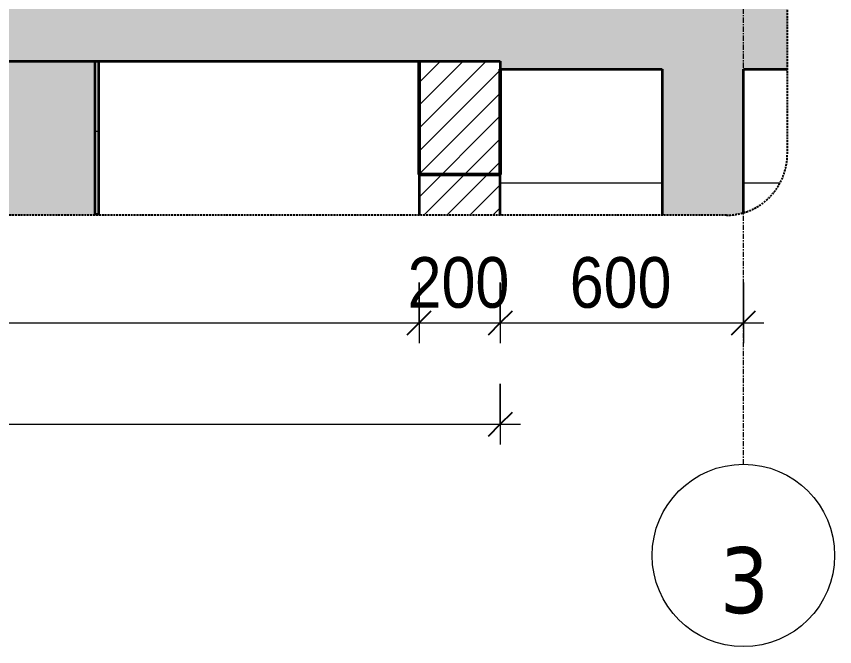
# Model space of a CAD drawing. Header units: millimetres. Extents: x 31499 to 223976, y 3719 to 80291.
# Drawn here: x 54679 to 56698, y 3936 to 5490 of the extents above; entities that cross this region are included whole.
import ezdxf

# ---------------------------------------------------------------- set-up
doc = ezdxf.new("R2010")
doc.units = ezdxf.units.MM
doc.linetypes.add('Grid Line', pattern=[22.225, 12.7, -3.175, 3.175, -3.175])
doc.linetypes.add('Hidden', pattern=[7.14375, 4.7625, -2.38125])
for name, color, linetype, lineweight in [('0-4', 130, 'Continuous', 5), ('A-ANNO-DIMS', 211, 'Continuous', 9), ('A-ANNO-DIMS-50', 211, 'Continuous', 9), ('A-CLNG', 13, 'Continuous', 18), ('A-CLNG-1', 250, 'Continuous', 35), ('A-CLNG-PATT-1', 7, 'Continuous', 18), ('A-CLNG-PATT-2', 31, 'Continuous', 25), ('A-DETL-GENF', 92, 'Continuous', 18), ('A-DETL-GENF-4', 92, 'Hidden', 25), ('A-DETL-GENF-5', 9, 'Continuous', 18), ('A-DETL-MEDM', 33, 'Continuous', 35), ('A-WALL-5', 250, 'Continuous', 35), ('A-WALL-PATT-2', 111, 'Continuous', 18), ('S-BEAM-2', 7, 'Continuous', 18), ('S-BEAM-3', 130, 'Continuous', 50), ('S-GRID-1', 1, 'Grid Line', 9), ('S-GRID-IDEN', 1, 'Continuous', 9)]:
    doc.layers.add(name, color=color, linetype=linetype, lineweight=lineweight)
doc.styles.add('Tahoma_B', font='tahomabd.ttf', dxfattribs={"height": 162.5})
doc.styles.add('UTM Avo', font='', dxfattribs={"width": 0.9, "height": 125})
doc.styles.get('UTM Avo').set_extended_font_data('UTM Avo')
doc.dimstyles.new('1_Dim_chi_tiet_2_5', dxfattribs={"dimscale": 304.8, "dimtxt": 124.912619, "dimasz": 0.19685, "dimexe": 0.164042, "dimexo": 0.0625, "dimgap": 0.016404, "dimtad": 1, "dimdec": 0, "dimrnd": 5, "dimzin": 0, "dimdsep": 46, "dimtxsty": 'UTM Avo', "dimblk1": 'OBLIQUE', "dimblk2": 'OBLIQUE', "dimsah": 1, "dimcen": 0.09, "dimdle": 0.164042, "dimazin": 0, "dimtfac": 1, "dimtdec": 4, "dimtix": 1, "dimtmove": 0, "dimatfit": 3, "dimfxl": 0.328084, "dimfxlon": 1, "dimtvp": 1, "dimtolj": 1, "dimtzin": 0, "dimarcsym": 2})

# ---------------------------------------------------------------- blocks, each defined once
blk = doc.blocks.new('NCV_TKTC_KET CAU_rvt-2-TKCS_CĂN HỘ LOẠI 2A - MẶT CẮT 1')
at = {"layer": 'S-BEAM-2'}
for p, q in [((42052.6, 5080), (42452.6, 5080)), ((42652.6, 5080), (42742.7, 5080))]:
    blk.add_line(p, q, dxfattribs=at)
at = {"layer": 'S-BEAM-3'}
for p, q in [((41852.6, 5380), (41852.6, 5100)), ((42052.6, 5100), (42052.6, 5360)), ((41852.6, 5100), (42052.6, 5100))]:
    blk.add_line(p, q, dxfattribs=at)
blk = doc.blocks.new('CL_01-VÁCH DỰNG THẠCH CAO CĂN HỘ LOẠI 1-5A5 - CL_01-VÁCH DỰNG THẠCH CAO CĂN HỘ LOẠI 1A-5-874219-TKCS_CĂN HỘ LOẠI 2A - MẶT CẮT 1')
at = {"layer": 'A-CLNG-PATT-1'}
h = blk.add_hatch(dxfattribs=at)
h.set_pattern_fill('FP_5', color=256, style=0, pattern_type=2)
h.set_pattern_definition([(0, (37692.33, 15875), (406.4, 101.6), [16.764, -288.036, 16.764, -288.036, -1625.6]), (0, (37692.33, 15875), (406.4, 101.6), [-609.6, 16.764, -592.836, 16.764, -288.036, -711.2]), (0, (37692.33, 15875), (406.4, 101.6), [-1524, 16.764, -186.436, 16.764, -491.236]), (120, (37844.73, 15925.8), (-291.1882, 301.1527), [16.764, -288.036, 16.764, -288.036, -1625.6]), (120, (37844.73, 15925.8), (-291.1882, 301.1527), [-609.6, 16.764, -592.836, 16.764, -288.036, -711.2]), (120, (37844.73, 15925.8), (-291.1882, 301.1527), [-1524, 16.764, -186.436, 16.764, -491.236]), (240, (37895.53, 16129), (-115.2118, -402.7527), [16.764, -288.036, 16.764, -288.036, -1625.6]), (240, (37895.53, 16129), (-115.2118, -402.7527), [-609.6, 16.764, -592.836, 16.764, -288.036, -711.2]), (240, (37895.53, 16129), (-115.2118, -402.7527), [-1524, 16.764, -186.436, 16.764, -491.236])])
h.paths.add_polyline_path([(41058.6, 5000), (41062.6, 5000), (41062.6, 5380), (41052.6, 5380), (41052.6, 5000)])
h.paths.add_polyline_path([(35448.5, 5000), (35452.4, 5000), (35452.4, 5380), (35442.4, 5380), (35442.4, 5000)])
at = {"layer": 'A-CLNG-PATT-2'}
h = blk.add_hatch(dxfattribs=at)
h.set_pattern_fill('FP_6', color=256, style=0, pattern_type=2)
h.set_pattern_definition([(0, (37692.334, 15875), (203.2, 50.8), [16.764, -135.636, 16.764, -135.636, -812.8]), (0, (37692.334, 15875), (203.2, 50.8), [-304.8, 16.764, -288.036, 16.764, -135.636, -355.6]), (0, (37692.334, 15875), (203.2, 50.8), [-762, 16.764, -84.836, 16.764, -237.236]), (120, (37768.534, 15900.4), (-145.5941, 150.57636), [16.764, -135.636, 16.764, -135.636, -812.8]), (120, (37768.534, 15900.4), (-145.5941, 150.57636), [-304.8, 16.764, -288.036, 16.764, -135.636, -355.6]), (120, (37768.534, 15900.4), (-145.5941, 150.57636), [-762, 16.764, -84.836, 16.764, -237.236]), (240, (37793.934, 16002), (-57.6059, -201.37636), [16.764, -135.636, 16.764, -135.636, -812.8]), (240, (37793.934, 16002), (-57.6059, -201.37636), [-304.8, 16.764, -288.036, 16.764, -135.636, -355.6]), (240, (37793.934, 16002), (-57.6059, -201.37636), [-762, 16.764, -84.836, 16.764, -237.236])])
h.paths.add_polyline_path([(41030, 5000), (41052.6, 5000), (41052.6, 5380), (38252.6, 5380), (38252.6, 5000), (40052.6, 5000)])
h.paths.add_polyline_path([(35452.6, 5000), (37152.2, 5000), (37152.2, 5200), (37952.2, 5200), (37952.2, 5380), (35452.4, 5380), (35452.4, 5000)])
at = {"layer": 'A-CLNG-1'}
for p, q in [((41052.6, 5380), (41052.6, 5000)), ((41062.6, 5000), (41062.6, 5380))]:
    blk.add_line(p, q, dxfattribs=at)
blk = doc.blocks.new('NCV_TKTC_TANG 1_rvt-2-TKCS_CĂN HỘ LOẠI 2A - MẶT CẮT 1')
at = {"layer": 'A-CLNG'}
blk.add_blockref('CL_01-VÁCH DỰNG THẠCH CAO CĂN HỘ LOẠI 1-5A5 - CL_01-VÁCH DỰNG THẠCH CAO CĂN HỘ LOẠI 1A-5-874219-TKCS_CĂN HỘ LOẠI 2A - MẶT CẮT 1', (0, 0), dxfattribs=at)
blk = doc.blocks.new('BORDER VIEW - BORDER VIEW-3707043-TKCS_CĂN HỘ LOẠI 2A - MẶT CẮT 1')
at = {"layer": 'A-DETL-GENF-4'}
for p, q in [((42760.7, 9185.2), (42760.7, 5150)), ((42610.7, 5000), (33302.6, 5000))]:
    blk.add_line(p, q, dxfattribs=at)
blk.add_arc((42610.7, 5150), 150, 270, 360, dxfattribs=at)
blk = doc.blocks.new('Grid - M_Grid Head - Circle-353313-TKCS_CĂN HỘ LOẠI 2A - MẶT CẮT 1')
at = {"layer": 'S-GRID-IDEN'}
blk.add_circle((33652.6, 4160.6), 225, dxfattribs=at)
blk = doc.blocks.new('DIMBLOCK72-TKCS_CĂN HỘ LOẠI 2A - MẶT CẮT 1')
at = {"layer": 'A-ANNO-DIMS-50'}
for p, q in [((48872.6, 4834.2), (48872.6, 4684.2)), ((48872.6, 4734.2), (48872.6, 4834.2)), ((55672.7, 4834.2), (55672.7, 4684.2)), ((55672.7, 4734.2), (55672.7, 4834.2)), ((48872.6, 4734.2), (55672.7, 4734.2))]:
    blk.add_line(p, q, dxfattribs=at)
at = {"layer": 'A-ANNO-DIMS-50', "lineweight": 25}
for p, q in [((48872.6, 4734.2), (48902.6, 4764.2)), ((55672.7, 4734.2), (55702.7, 4764.2)), ((48872.6, 4734.2), (48842.6, 4704.2)), ((55672.7, 4734.2), (55642.7, 4704.2))]:
    blk.add_line(p, q, dxfattribs=at)
at = {"layer": 'A-ANNO-DIMS-50', "color": 0, "insert": (52101.4, 4896.5), "char_height": 125, "width": 410.824, "attachment_point": 1, "line_spacing_factor": 1.110334, "style": 'UTM Avo'}
blk.add_mtext('6800', dxfattribs=at)
blk = doc.blocks.new('_Oblique')
at = {"color": 0, "linetype": 'ByBlock', "lineweight": -2}
blk.add_line((-0.5, -0.5), (0.5, 0.5), dxfattribs=at)
blk = doc.blocks.new('DIMBLOCK73-TKCS_CĂN HỘ LOẠI 2A - MẶT CẮT 1')
at = {"layer": 'A-ANNO-DIMS-50'}
for p, q in [((55672.7, 4834.2), (55672.7, 4684.2)), ((55672.7, 4734.2), (55672.7, 4834.2)), ((55872.7, 4834.2), (55872.7, 4684.2)), ((55872.7, 4734.2), (55872.7, 4834.2)), ((55672.7, 4734.2), (55872.7, 4734.2))]:
    blk.add_line(p, q, dxfattribs=at)
at = {"layer": 'A-ANNO-DIMS-50', "lineweight": 25}
for p, q in [((55672.7, 4734.2), (55702.7, 4764.2)), ((55872.7, 4734.2), (55902.7, 4764.2)), ((55672.7, 4734.2), (55642.7, 4704.2)), ((55872.7, 4734.2), (55842.7, 4704.2))]:
    blk.add_line(p, q, dxfattribs=at)
at = {"layer": 'A-ANNO-DIMS-50', "color": 0, "insert": (55644.3, 4896.5), "char_height": 125, "width": 308.118, "attachment_point": 1, "line_spacing_factor": 1.110334, "style": 'UTM Avo'}
blk.add_mtext('200', dxfattribs=at)
blk = doc.blocks.new('DIMBLOCK74-TKCS_CĂN HỘ LOẠI 2A - MẶT CẮT 1')
at = {"layer": 'A-ANNO-DIMS-50'}
for p, q in [((55872.7, 4834.2), (55872.7, 4684.2)), ((55872.7, 4734.2), (55872.7, 4834.2)), ((56472.6, 4834.2), (56472.6, 4684.2)), ((56472.6, 4734.2), (56472.6, 4834.2)), ((55872.7, 4734.2), (56522.6, 4734.2))]:
    blk.add_line(p, q, dxfattribs=at)
at = {"layer": 'A-ANNO-DIMS-50', "lineweight": 25}
for p, q in [((55872.7, 4734.2), (55902.7, 4764.2)), ((56472.6, 4734.2), (56502.6, 4764.2)), ((55872.7, 4734.2), (55842.7, 4704.2)), ((56472.6, 4734.2), (56442.6, 4704.2))]:
    blk.add_line(p, q, dxfattribs=at)
at = {"layer": 'A-ANNO-DIMS-50', "color": 0, "insert": (56044.2, 4896.5), "char_height": 125, "width": 308.118, "attachment_point": 1, "line_spacing_factor": 1.110334, "style": 'UTM Avo'}
blk.add_mtext('600', dxfattribs=at)
blk = doc.blocks.new('DIMBLOCK75-TKCS_CĂN HỘ LOẠI 2A - MẶT CẮT 1')
at = {"layer": 'A-ANNO-DIMS-50'}
for p, q in [((47472.6, 4584.2), (47472.6, 4434.2)), ((47472.6, 4484.2), (47472.6, 4584.2)), ((55872.7, 4584.2), (55872.7, 4434.2)), ((55872.7, 4484.2), (55872.7, 4584.2)), ((47422.6, 4484.2), (55922.7, 4484.2))]:
    blk.add_line(p, q, dxfattribs=at)
at = {"layer": 'A-ANNO-DIMS-50', "lineweight": 25}
for p, q in [((47472.6, 4484.2), (47502.6, 4514.2)), ((55872.7, 4484.2), (55902.7, 4514.2)), ((47472.6, 4484.2), (47442.6, 4454.2)), ((55872.7, 4484.2), (55842.7, 4454.2))]:
    blk.add_line(p, q, dxfattribs=at)
at = {"layer": 'A-ANNO-DIMS-50', "color": 0, "insert": (51501.4, 4646.5), "char_height": 125, "width": 410.824, "attachment_point": 1, "line_spacing_factor": 1.110334, "style": 'UTM Avo'}
blk.add_mtext('8400', dxfattribs=at)

msp = doc.modelspace()

# ---------------------------------------------------------------- hatches: boundary and pattern name
at = {"layer": 'A-DETL-GENF-5'}
h = msp.add_hatch(dxfattribs=at)
h.set_pattern_fill('FP_3', color=256, style=0, pattern_type=2)
h.set_pattern_definition([(50, (51512.36, 15875), (364.368, -31.878), [38.1, -419.1]), (355, (51512.36, 15875), (-70.486, 382.113), [30.48, -335.28]), (100.451, (51542.72, 15872.34), (293.885, 350.233), [32.38, -356.18]), (46.184, (51512.36, 15976.6), (542.158, -84.086), [57.15, -628.65]), (96.636, (51557.54, 15969.6), (474.805, 494.855), [48.57, -534.27]), (351.184, (51512.36, 15976.6), (474.81, 494.85), [45.72, -502.92]), (21, (51563.16, 15951.2), (303.2285, -204.5305), [38.1, -419.1]), (326, (51563.16, 15951.2), (123.604, 368.376), [30.48, -335.28]), (71.451, (51588.43, 15934.16), (426.834, 163.843), [32.38, -356.18]), (37.5, (51512.36, 15875), (6.1766, 169.1102), [3.353, -327.863, 3.353, -337.007, -336.55]), (37.5, (51512.36, 15875), (6.1766, 169.1102), [-671.576, 3.353, -333.197]), (7.5, (51512.36, 15875), (133.639, 200.3615), [3.353, -190.703, 3.353, -320.243, -128.27]), (7.5, (51512.36, 15875), (133.639, 200.3615), [-517.652, 3.353, -124.917]), (327.5, (51399.07, 15875), (271.1818, -11.4584), [3.353, -123.647, 3.353, -392.887, -525.78]), (327.5, (51399.07, 15875), (271.1818, -11.4584), [-523.24, 3.353, -522.427]), (317.5, (51348.27, 15875), (296.2585, 50.853), [3.353, -161.747, 3.353, -259.791, -373.38]), (317.5, (51348.27, 15875), (296.2585, 50.853), [-428.244, 3.353, -370.027]), (45, (51512.36, 15875), (-125.7236, 125.7236), []), (45, (51512.36, 16065.5), (-125.7236, 125.7236), [])])
h.paths.add_polyline_path([(47472.6, 5000), (47772.7, 5000), (47772.7, 5380), (51772.7, 5380), (51772.7, 5000), (52072.6, 5000), (52072.7, 5380), (55872.7, 5380), (55872.7, 5360), (56272.6, 5360), (56272.7, 5000), (56430.8, 5000), (56469.6, 5005.1), (56472.7, 5006.4), (56472.7, 5360), (56580.8, 5360), (56580.8, 5530), (55872.7, 5530), (55872.7, 5550), (47472.6, 5550), (47472.6, 5201.7)])
h.paths.add_polyline_path([(55672.7, 7800), (55872.7, 7800), (55872.7, 7900), (55672.7, 7900), (55672.7, 7812.1)])
h.paths.add_polyline_path([(48872.6, 8000), (48872.6, 8100), (48672.6, 8100), (48672.6, 8000)])
h.paths.add_polyline_path([(56472.6, 8150), (56472.6, 8760), (56580.8, 8760), (56580.8, 8930), (55872.7, 8930), (55872.7, 8950), (47472.6, 8950), (47472.6, 8350), (47772.7, 8350), (47772.7, 8785), (51772.7, 8785), (51772.7, 8350), (52072.6, 8350), (52072.7, 8785), (55872.7, 8785), (55872.7, 8760), (56272.6, 8760), (56272.6, 8150)])
at = {"layer": 'A-WALL-PATT-2'}
h = msp.add_hatch(dxfattribs=at)
h.set_pattern_fill('FP_8', color=256, style=0, pattern_type=2)
h.set_pattern_definition([(45, (51512.36, 15875), (-28.28427, 28.28427), [])])
h.paths.add_polyline_path([(55672.7, 5000), (55872.7, 5000), (55872.7, 5380), (55672.7, 5380), (55672.7, 5080)])

# ---------------------------------------------------------------- linework, layer by layer
at = {"layer": 'A-DETL-MEDM'}
for p, q in [((52072.6, 5380), (55872.7, 5380)), ((55872.7, 5380), (55872.7, 5360)), ((55872.7, 5360), (56272.6, 5360)), ((56272.6, 5360), (56272.6, 5000)), ((56472.7, 5006.4), (56472.7, 5360)), ((56472.7, 5360), (56580.8, 5360))]:
    msp.add_line(p, q, dxfattribs=at)
at = {"layer": 'A-WALL-5'}
for p, q in [((55672.7, 5380), (55672.7, 5000)), ((55872.7, 5000), (55872.7, 5360))]:
    msp.add_line(p, q, dxfattribs=at)
at = {"layer": 'S-GRID-1'}
msp.add_line((56472.6, 4385.6), (56472.6, 5635.6), dxfattribs=at)

# ---------------------------------------------------------------- block references
at = {"layer": '0-4'}
for name in ['NCV_TKTC_KET CAU_rvt-2-TKCS_CĂN HỘ LOẠI 2A - MẶT CẮT 1', 'NCV_TKTC_TANG 1_rvt-2-TKCS_CĂN HỘ LOẠI 2A - MẶT CẮT 1']:
    msp.add_blockref(name, (13820, 0), dxfattribs=at)
at = {"layer": 'A-DETL-GENF'}
msp.add_blockref('BORDER VIEW - BORDER VIEW-3707043-TKCS_CĂN HỘ LOẠI 2A - MẶT CẮT 1', (13820, 0), dxfattribs=at)
at = {"layer": 'S-GRID-IDEN'}
msp.add_blockref('Grid - M_Grid Head - Circle-353313-TKCS_CĂN HỘ LOẠI 2A - MẶT CẮT 1', (22820, 0), dxfattribs=at)

# ---------------------------------------------------------------- dimensions: what is measured, and where the dimension line sits
at = {"layer": 'A-ANNO-DIMS'}
for base, p1, p2, override, picture, middle in [((55672.7, 4734.2), (48872.6, 4834.2), (55672.7, 4834.2), {"dimpost": '<>', "dimfxl": 6800.071331}, 'DIMBLOCK72-TKCS_CĂN HỘ LOẠI 2A - MẶT CẮT 1', (52272.6, 4803.8)), ((55872.7, 4734.2), (55672.7, 4834.2), (55872.7, 4834.2), {"dimpost": '<>', "dimfxl": 200}, 'DIMBLOCK73-TKCS_CĂN HỘ LOẠI 2A - MẶT CẮT 1', (55772.7, 4803.8)), ((56472.6, 4734.2), (55872.7, 4834.2), (56472.6, 4834.2), {"dimpost": '<>', "dimfxl": 599.928669}, 'DIMBLOCK74-TKCS_CĂN HỘ LOẠI 2A - MẶT CẮT 1', (56172.6, 4803.8)), ((55872.7, 4484.2), (47472.6, 4584.2), (55872.7, 4584.2), {"dimpost": '<>', "dimfxl": 8400.071331}, 'DIMBLOCK75-TKCS_CĂN HỘ LOẠI 2A - MẶT CẮT 1', (51672.6, 4553.8))]:
    dim = msp.add_linear_dim(base=base, p1=p1, p2=p2, dimstyle='1_Dim_chi_tiet_2_5', override=override, dxfattribs=at)
    dim.commit()
    dim.dimension.update_dxf_attribs({"geometry": picture, "text_midpoint": middle})

# ---------------------------------------------------------------- next in the draw order: texts
at = {"layer": 'S-GRID-IDEN', "insert": (56474.9, 4098.2), "char_height": 162.5, "width": 145.5, "attachment_point": 5, "line_spacing_factor": 0.996129, "style": 'Tahoma_B', "bg_fill": 3, "box_fill_scale": 1.25, "bg_fill_color": 256, "bg_fill_true_color": 13158600, "bg_fill_transparency": 0}
msp.add_mtext('\\pt634.99962,1269.99925,1905.0005,2540.00013,3174.99975,3809.99937,4445.00062,5080.00025,5714.99987,6349.9995,6985.00075,7620.00037,8255,8889.99962,9524.99925,10160.0005,10795.00013,11429.99975,12064.99938,12700.00063,13335.00025,13969.99988,14604.9995,15240.00075,15875.00038,16510,17144.99963,17779.99925,18415.0005,19050.00013,19684.99975,20319.99938;3', dxfattribs=at)

doc.saveas('drawing.dxf')
